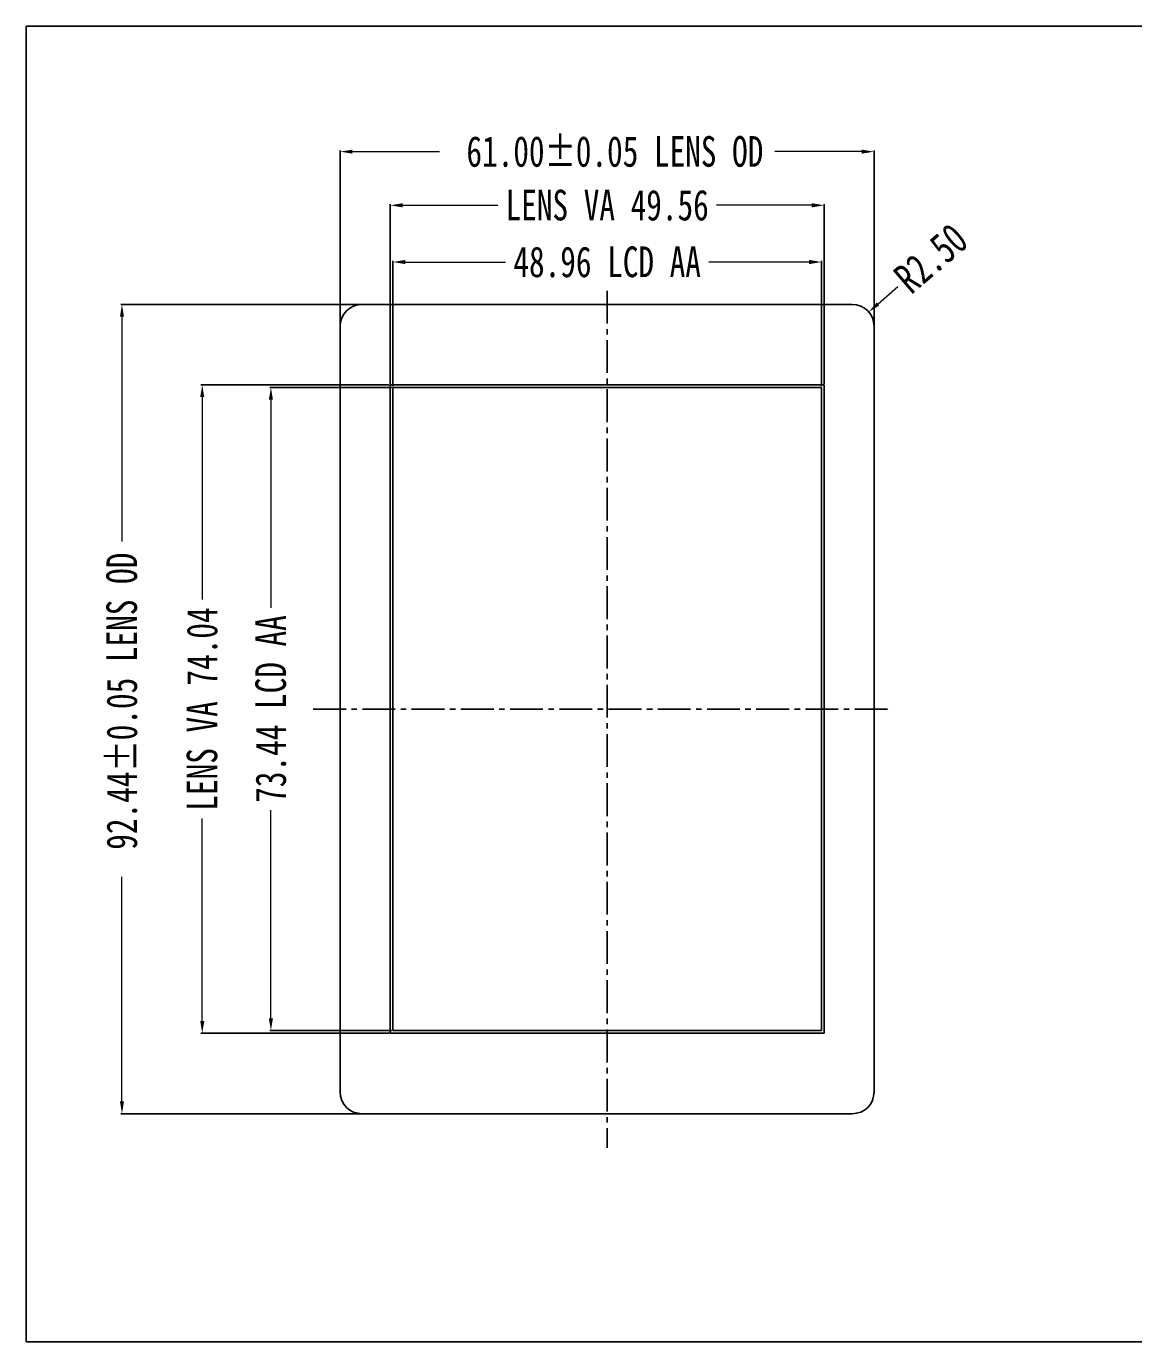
# Model space of a CAD drawing. Header units: millimetres. Extents: x 884 to 1160, y 193 to 343.
# Drawn here: x 883.9 to 1010.5, y 193.1 to 343.4 of the extents above; entities that cross this region are included whole.
import ezdxf

# ---------------------------------------------------------------- set-up
doc = ezdxf.new("R2010")
doc.units = ezdxf.units.MM
doc.linetypes.add('CENTER2', pattern=[1.125, 0.75, -0.125, 0.125, -0.125])
doc.layers.add('dim', color=4, linetype='Continuous')
doc.layers.add('TJ', color=5, linetype='Continuous')
doc.layers.add('图层0000', color=7, linetype='Continuous', lineweight=25)
doc.styles.add('STYLE1', font='', dxfattribs={"width": 0.9})
doc.styles.add('宋体', font='', dxfattribs={"width": 0.75})
doc.styles.get('STYLE1').set_extended_font_data('KaiTi_GB2312')
doc.styles.get('宋体').set_extended_font_data('SimSun')
doc.dimstyles.new('STANDARD$0', dxfattribs={"dimtxt": 1.5, "dimasz": 1.5, "dimexe": 0.25, "dimexo": 0.5, "dimgap": 0.4, "dimtad": 1, "dimzin": 9, "dimdsep": 46, "dimtxsty": 'STYLE1', "dimcen": 1.5, "dimclrd": 256, "dimclre": 256, "dimclrt": 256, "dimadec": 0, "dimazin": 0, "dimtfac": 1, "dimtmove": 0, "dimatfit": 3, "dimfxl": 0, "dimtolj": 1, "dimtzin": 0, "dimlwd": 5, "dimlwe": 5, "dimarcsym": 0})

# ---------------------------------------------------------------- blocks, each defined once
blk = doc.blocks.new('*D6')
at = {"layer": 'Defpoints', "color": 0}
for p in [(974.71, 316.43), (925.75, 302.1), (974.71, 302.1)]:
    blk.add_point(p, dxfattribs=at)
at = {"layer": 'dim', "color": 3, "lineweight": -2}
for p, q in [((925.75, 302.24), (925.75, 316.57)), ((974.71, 302.24), (974.71, 316.57))]:
    blk.add_line(p, q, dxfattribs=at)
at = {"layer": 'dim', "color": 3, "lineweight": 18}
for p, q in [((927.15, 316.43), (938.63, 316.43)), ((973.31, 316.43), (961.83, 316.43))]:
    blk.add_line(p, q, dxfattribs=at)
at = {"layer": 'dim', "color": 3}
for points in [[(927.15, 316.67), (927.15, 316.2), (925.75, 316.43)], [(973.31, 316.2), (973.31, 316.67), (974.71, 316.43)]]:
    blk.add_solid(points, dxfattribs=at)
at = {"layer": 'dim', "color": 3, "insert": (950.23, 316.43), "char_height": 1.96, "attachment_point": 5, "style": '宋体'}
blk.add_mtext('{\\H1.785714x;48.96 LCD AA}', dxfattribs=at)
blk = doc.blocks.new('*D7')
at = {"layer": 'Defpoints', "color": 0}
for p in [(925.75, 302.1), (911.81, 228.66), (925.75, 228.66)]:
    blk.add_point(p, dxfattribs=at)
at = {"layer": 'dim', "color": 3, "lineweight": -2}
for p, q in [((925.61, 302.1), (911.67, 302.1)), ((925.61, 228.66), (911.67, 228.66))]:
    blk.add_line(p, q, dxfattribs=at)
at = {"layer": 'dim', "color": 3, "lineweight": 18}
for p, q in [((911.81, 300.7), (911.81, 276.92)), ((911.81, 230.06), (911.81, 253.83))]:
    blk.add_line(p, q, dxfattribs=at)
at = {"layer": 'dim', "color": 3}
for points in [[(912.04, 300.7), (911.57, 300.7), (911.81, 302.1)], [(911.57, 230.06), (912.04, 230.06), (911.81, 228.66)]]:
    blk.add_solid(points, dxfattribs=at)
at = {"layer": 'dim', "color": 3, "insert": (911.81, 265.38), "char_height": 1.96, "attachment_point": 5, "rotation": 90, "style": '宋体'}
blk.add_mtext('{\\H1.785714x;73.44 LCD AA}', dxfattribs=at)
blk = doc.blocks.new('*D8')
at = {"layer": 'Defpoints', "color": 0}
for p in [(923.9, 311.6), (894.79, 219.16), (923.9, 219.16)]:
    blk.add_point(p, dxfattribs=at)
at = {"layer": 'dim', "color": 3, "lineweight": -2}
for p, q in [((923.76, 311.6), (894.65, 311.6)), ((923.76, 219.16), (894.65, 219.16))]:
    blk.add_line(p, q, dxfattribs=at)
at = {"layer": 'dim', "color": 3, "lineweight": 18}
for p, q in [((894.79, 310.2), (894.79, 284.52)), ((894.79, 220.56), (894.79, 246.23))]:
    blk.add_line(p, q, dxfattribs=at)
at = {"layer": 'dim', "color": 3}
for points in [[(895.02, 310.2), (894.56, 310.2), (894.79, 311.6)], [(894.56, 220.56), (895.02, 220.56), (894.79, 219.16)]]:
    blk.add_solid(points, dxfattribs=at)
at = {"layer": 'dim', "color": 3, "insert": (894.79, 265.38), "char_height": 1.96, "attachment_point": 5, "rotation": 90, "style": '宋体'}
blk.add_mtext('{\\H1.785714x; 92.44%%P0.05 LENS OD}', dxfattribs=at)
blk = doc.blocks.new('*D9')
at = {"layer": 'Defpoints', "color": 0}
for p in [(975.01, 322.91), (925.45, 302.4), (975.01, 302.4)]:
    blk.add_point(p, dxfattribs=at)
at = {"layer": 'dim', "color": 3, "lineweight": -2}
for p, q in [((925.45, 302.54), (925.45, 323.05)), ((975.01, 302.54), (975.01, 323.05))]:
    blk.add_line(p, q, dxfattribs=at)
at = {"layer": 'dim', "color": 3, "lineweight": 18}
for p, q in [((926.85, 322.91), (937.74, 322.91)), ((973.61, 322.91), (962.71, 322.91))]:
    blk.add_line(p, q, dxfattribs=at)
at = {"layer": 'dim', "color": 3}
for points in [[(926.85, 323.15), (926.85, 322.68), (925.45, 322.91)], [(973.61, 322.68), (973.61, 323.15), (975.01, 322.91)]]:
    blk.add_solid(points, dxfattribs=at)
at = {"layer": 'dim', "color": 3, "insert": (950.23, 322.91), "char_height": 1.96, "attachment_point": 5, "style": '宋体'}
blk.add_mtext('{\\H1.785714x;LENS VA 49.56}', dxfattribs=at)
blk = doc.blocks.new('*D10')
at = {"layer": 'Defpoints', "color": 0}
for p in [(925.45, 302.4), (903.96, 228.36), (925.45, 228.36)]:
    blk.add_point(p, dxfattribs=at)
at = {"layer": 'dim', "color": 3, "lineweight": -2}
for p, q in [((925.31, 302.4), (903.82, 302.4)), ((925.31, 228.36), (903.82, 228.36))]:
    blk.add_line(p, q, dxfattribs=at)
at = {"layer": 'dim', "color": 3, "lineweight": 18}
for p, q in [((903.96, 301), (903.96, 277.89)), ((903.96, 229.76), (903.96, 252.86))]:
    blk.add_line(p, q, dxfattribs=at)
at = {"layer": 'dim', "color": 3}
for points in [[(904.2, 301), (903.73, 301), (903.96, 302.4)], [(903.73, 229.76), (904.2, 229.76), (903.96, 228.36)]]:
    blk.add_solid(points, dxfattribs=at)
at = {"layer": 'dim', "color": 3, "insert": (903.96, 265.38), "char_height": 1.96, "attachment_point": 5, "rotation": 90, "style": '宋体'}
blk.add_mtext('{\\H1.785714x;LENS VA 74.04}', dxfattribs=at)
blk = doc.blocks.new('*D11')
at = {"layer": 'Defpoints', "color": 0}
for p in [(980.72, 329.04), (919.72, 307.96), (980.72, 307.96)]:
    blk.add_point(p, dxfattribs=at)
at = {"layer": 'dim', "color": 3, "lineweight": -2}
for p, q in [((919.72, 308.1), (919.72, 329.18)), ((980.72, 308.1), (980.72, 329.18))]:
    blk.add_line(p, q, dxfattribs=at)
at = {"layer": 'dim', "color": 3, "lineweight": 18}
for p, q in [((921.12, 329.04), (931.08, 329.04)), ((979.32, 329.04), (969.37, 329.04))]:
    blk.add_line(p, q, dxfattribs=at)
at = {"layer": 'dim', "color": 3}
for points in [[(921.12, 329.27), (921.12, 328.81), (919.72, 329.04)], [(979.32, 328.81), (979.32, 329.27), (980.72, 329.04)]]:
    blk.add_solid(points, dxfattribs=at)
at = {"layer": 'dim', "color": 3, "insert": (950.22, 329.04), "char_height": 1.96, "attachment_point": 5, "style": '宋体'}
blk.add_mtext('{\\H1.785714x; 61.00%%P0.05 LENS OD}', dxfattribs=at)
blk = doc.blocks.new('*D18')
at = {"layer": 'Defpoints', "color": 0}
for p in [(980.12, 310.73), (978.23, 309.1)]:
    blk.add_point(p, dxfattribs=at)
at = {"layer": 'dim', "color": 3, "lineweight": 18}
blk.add_line((983.45, 313.6), (981.18, 311.64), dxfattribs=at)
at = {"layer": 'dim', "color": 3}
blk.add_solid([(981.03, 311.82), (981.33, 311.47), (980.12, 310.73)], dxfattribs=at)
at = {"layer": 'dim', "color": 3, "insert": (987.22, 316.85), "char_height": 1.96, "attachment_point": 5, "rotation": 40.7507, "style": '宋体'}
blk.add_mtext('{\\H1.785714x;R2.50}', dxfattribs=at)

msp = doc.modelspace()

# ---------------------------------------------------------------- linework, layer by layer
msp.add_lwpolyline([(883.859, 343.356), (1159.772, 343.356), (1159.772, 193.122), (883.859, 193.122)], close=True)
at = {"layer": 'TJ', "color": 1, "linetype": 'CENTER2', "ltscale": 5}
for p, q in [((950.228, 313.145), (950.228, 215.25)), ((916.641, 265.376), (982.897, 265.376))]:
    msp.add_line(p, q, dxfattribs=at)
at = {"layer": '图层0000', "color": 7, "linetype": 'Continuous', "lineweight": 25}
for p, q in [((978.228, 311.596), (922.228, 311.596)), ((919.728, 309.096), (919.728, 221.656)), ((980.728, 221.656), (980.728, 309.096)), ((975.008, 302.396), (925.448, 302.396)), ((925.448, 302.396), (925.448, 228.356)), ((925.748, 228.656), (925.748, 302.096)), ((925.748, 302.096), (974.708, 302.096)), ((974.708, 302.096), (974.708, 228.656)), ((975.008, 228.356), (975.008, 302.396)), ((974.708, 228.656), (925.748, 228.656)), ((925.448, 228.356), (975.008, 228.356)), ((922.228, 219.156), (978.228, 219.156))]:
    msp.add_line(p, q, dxfattribs=at)
for centre, start, end in [((922.228, 309.096), 90, 180), ((978.228, 309.096), 0, 90), ((922.228, 221.656), 180, 270), ((978.228, 221.656), 270, 0)]:
    msp.add_arc(centre, 2.5, start, end, dxfattribs=at)

# ---------------------------------------------------------------- dimensions: what is measured, and where the dimension line sits
at = {"layer": 'dim', "color": 3}
for base, p1, p2, text, picture, middle in [((980.723, 329.039), (919.723, 307.959), (980.723, 307.959), '{\\H1.785714x; <>%%P0.05 LENS OD}', '*D11', (950.223, 329.039)), ((975.008, 322.913), (925.448, 302.396), (975.008, 302.396), '{\\H1.785714x;LENS VA <>}', '*D9', (950.228, 322.913)), ((974.708, 316.432), (925.748, 302.096), (974.708, 302.096), '{\\H1.785714x;<> LCD AA}', '*D6', (950.228, 316.432))]:
    dim = msp.add_linear_dim(base=base, p1=p1, p2=p2, text=text, dimstyle='STANDARD$0', override={"dimscale": 0.7, "dimtxt": 2.8, "dimasz": 2, "dimexe": 0.2, "dimexo": 0.2, "dimgap": 0.625, "dimtad": 0, "dimzin": 1, "dimtxsty": '宋体', "dimcen": 0, "dimclrd": 3, "dimclre": 3, "dimclrt": 3, "dimtofl": 0, "dimatfit": 0, "dimtolj": 0, "dimtzin": 8, "dimlwd": 18, "dimlwe": 65534}, dxfattribs=at)
    dim.commit()
    dim.dimension.update_dxf_attribs({"geometry": picture, "text_midpoint": middle, "dimtype": 160})
dim = msp.add_radius_dim(center=(978.228, 309.096), mpoint=(980.121, 310.728), text='{\\H1.785714x;<>}', dimstyle='STANDARD$0', override={"dimscale": 0.7, "dimtxt": 2.8, "dimasz": 2, "dimexe": 0.2, "dimexo": 0.2, "dimgap": 0.625, "dimtad": 0, "dimzin": 1, "dimtxsty": '宋体', "dimcen": 0, "dimclrd": 3, "dimclre": 3, "dimclrt": 3, "dimtofl": 0, "dimatfit": 0, "dimtolj": 0, "dimtzin": 8, "dimlwd": 18, "dimlwe": 65534}, dxfattribs=at)
dim.commit()
dim.dimension.update_dxf_attribs({"geometry": '*D18', "text_midpoint": (987.224, 316.848), "dimtype": 164})
for base, p1, p2, text, picture, middle in [((894.791, 219.156), (923.897, 311.596), (923.897, 219.156), '{\\H1.785714x; <>%%P0.05 LENS OD}', '*D8', (894.791, 265.376)), ((903.962, 228.356), (925.448, 302.396), (925.448, 228.356), '{\\H1.785714x;LENS VA <>}', '*D10', (903.962, 265.376)), ((911.807, 228.656), (925.748, 302.096), (925.748, 228.656), '{\\H1.785714x;<> LCD AA}', '*D7', (911.807, 265.376))]:
    dim = msp.add_linear_dim(base=base, p1=p1, p2=p2, angle=90, text=text, dimstyle='STANDARD$0', override={"dimscale": 0.7, "dimtxt": 2.8, "dimasz": 2, "dimexe": 0.2, "dimexo": 0.2, "dimgap": 0.625, "dimtad": 0, "dimzin": 1, "dimtxsty": '宋体', "dimcen": 0, "dimclrd": 3, "dimclre": 3, "dimclrt": 3, "dimtofl": 0, "dimatfit": 0, "dimtolj": 0, "dimtzin": 8, "dimlwd": 18, "dimlwe": 65534}, dxfattribs=at)
    dim.commit()
    dim.dimension.update_dxf_attribs({"geometry": picture, "text_midpoint": middle, "dimtype": 160})

doc.saveas('drawing.dxf')
